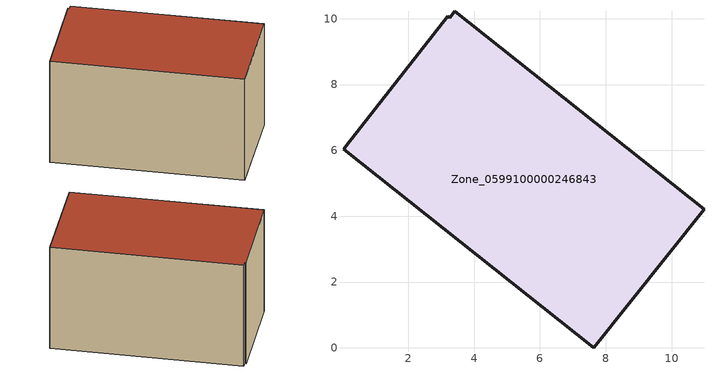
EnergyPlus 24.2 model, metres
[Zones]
Zone_0599100000246843
 floor ground (C_G): 10.99,4.21 7.64,0 0.04,6.04 0.12,6.14 3.2,10.07 3.26,10.03 3.42,10.23 z0.44
 wall outside (C_F): 3.26,10.03 3.2,10.07 0.12,6.14 0.04,6.04 7.64,0 10.99,4.21 3.42,10.23 3.26,10.03 z0.44:6.2
 roof outside (C_R): 10.99,4.21 3.42,10.23 3.26,10.03 3.2,10.07 0.12,6.14 0.04,6.04 7.64,0 z6.2
[BUILDING]
Pand.0599100000246843: North Axis=0; Terrain=City; Loads Convergence Tolerance Value=0.04; Temperature Convergence Tolerance Value=0.4; Solar Distribution=FullExterior; Maximum Number of Warmup Days=25; Minimum Number of Warmup Days=1
[Site:Location]
Rotterdam.The.Hague.AP_ZH_NLD Design_Conditions: Latitude=51.96; Longitude=4.45; Time Zone=1; Elevation=-4.5
[SITE:GROUNDTEMPERATURE:BUILDINGSURFACE]
18, 18, 18, 18, 18, 18, 18, 18, 18, 18, 18, 18
[MATERIAL] Thermal Absorptance=0.9; Solar Absorptance=0.7; Visible Absorptance=0.7
Name | Roughness | Thickness | Conductivity | Density | Specific Heat
G.TI.1992-2005 | MediumSmooth | 0.15 | 0.06 | 540 | 1210
F.TI.1992-2005 | Rough | 0.3 | 0.12 | 1920 | 840
R.TI.1992-2005 | MediumRough | 0.2 | 0.08 | 1500 | 1000
[CONSTRUCTION]
C_G: G.TI.1992-2005
C_F: F.TI.1992-2005
C_R: R.TI.1992-2005
[ZONE]
Zone_0599100000246843: Type=1; Multiplier=1; Ceiling Height=Autocalculate; Volume=Autocalculate; Floor Area=autocalculate; Part of Total Floor Area=Yes
[ZONEINFILTRATION:DESIGNFLOWRATE]
Infil_Zone_0599100000246843: Zone or ZoneList or Space or SpaceList=Zone_0599100000246843; Schedule=AlwaysOn; Design Flow Rate Calculation Method=Flow/Area; Flow Rate per Floor Area=0.0015; Constant Term Coefficient=1; Temperature Term Coefficient=0; Velocity Term Coefficient=0; Velocity Squared Term Coefficient=0
[HVACTEMPLATE:ZONE:IDEALLOADSAIRSYSTEM]
Zone_0599100000246843: Maximum Heating Supply Air Temperature=50; Minimum Cooling Supply Air Temperature=13; Maximum Heating Supply Air Humidity Ratio=0.0156; Minimum Cooling Supply Air Humidity Ratio=0.0077; Heating Limit=NoLimit; Cooling Limit=NoLimit; Dehumidification Control Type=ConstantSensibleHeatRatio; Cooling Sensible Heat Ratio=0.7; Dehumidification Setpoint=60; Humidification Control Type=None; Humidification Setpoint=30; Outdoor Air Method=None; Outdoor Air Flow Rate per Person=0.00944; Outdoor Air Flow Rate per Zone Floor Area=0; Outdoor Air Flow Rate per Zone=0; Demand Controlled Ventilation Type=None; Outdoor Air Economizer Type=NoEconomizer; Heat Recovery Type=None; Sensible Heat Recovery Effectiveness=0.7; Latent Heat Recovery Effectiveness=0.65
[ZONECONTROL:THERMOSTAT]
ThermostatControl_Zone_0599100000246843: Zone or ZoneList=Zone_0599100000246843; Control Type Schedule=DualSetpointControlType; Control 1=Thermostat_Zone_0599100000246843; Temperature Difference Between Cutout And Setpoint=0
[THERMOSTATSETPOINT:DUALSETPOINT]
Thermostat_Zone_0599100000246843: Heating Setpoint Temperature Schedule=HeatingSetpoint_Zone_0599100000246843; Cooling Setpoint Temperature Schedule=CoolingSetpoint_Zone_0599100000246843
[SCHEDULE:COMPACT]
HeatingSetpoint_Zone_0599100000246843: Through: 12/31, For: AllDays, Until: 24:00, 21
CoolingSetpoint_Zone_0599100000246843: Through: 12/31, For: AllDays, Until: 24:00, 24
DualSetpointControlType: Through: 12/31, For: AllDays, Until: 24:00, 4
AlwaysOn: Through: 12/31, For: AllDays, Until: 24:00, 1
